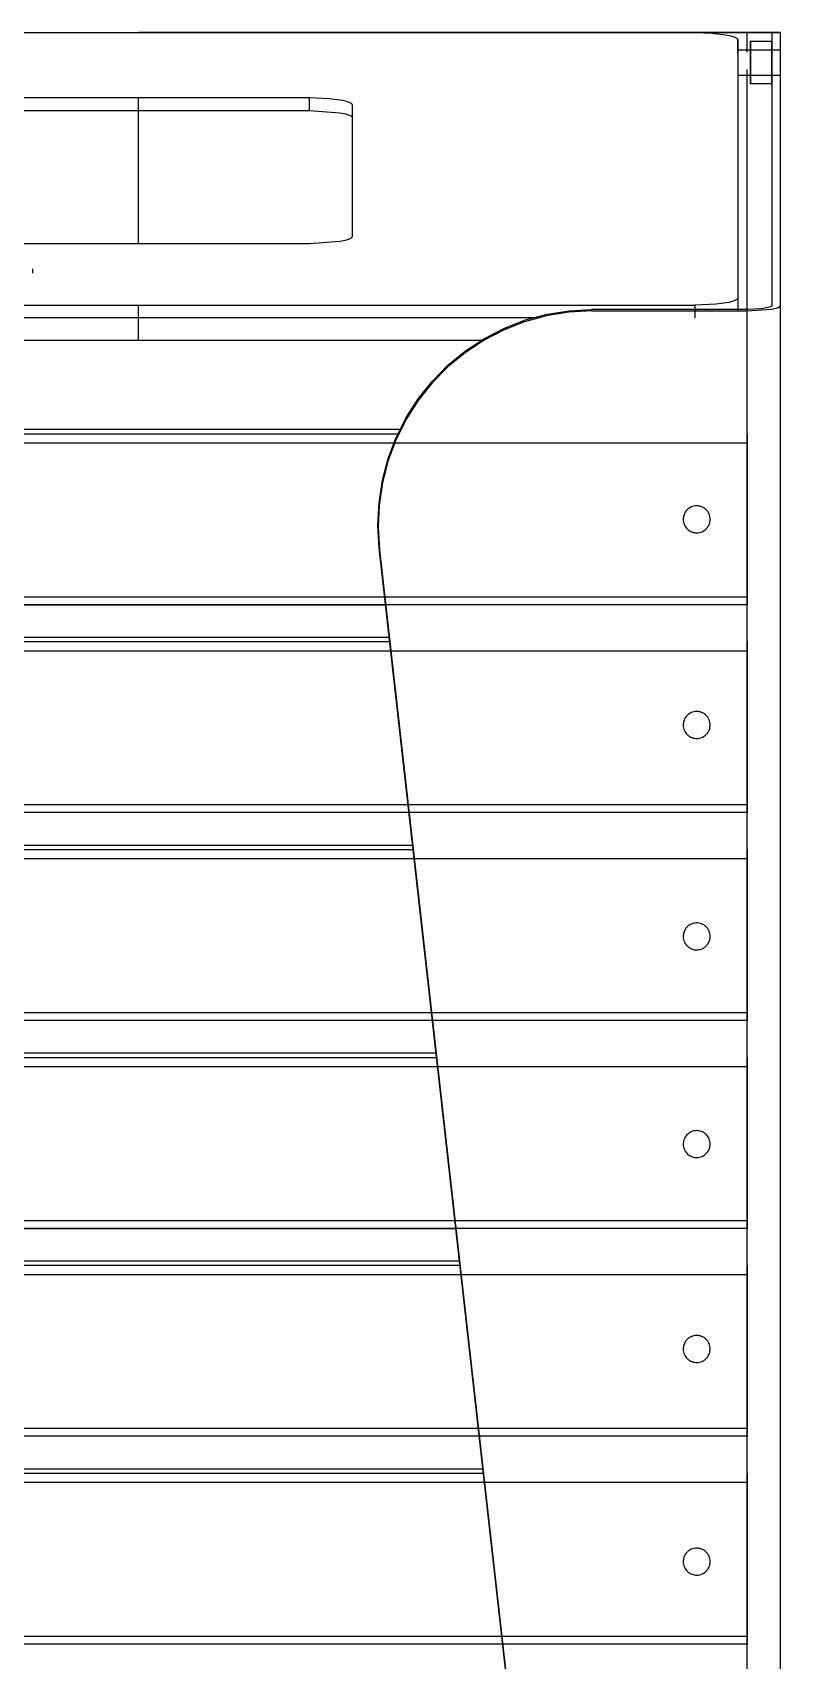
# Model space of a CAD drawing. Header units: millimetres. Extents: x 10366 to 28454, y 24552 to 29702.
# Drawn here: x 23159.8 to 23334.5, y 27905.5 to 28285.5 of the extents above; entities that cross this region are included whole.
import ezdxf

# ---------------------------------------------------------------- set-up
doc = ezdxf.new("R2010")
doc.units = ezdxf.units.MM
doc.header["$LTSCALE"] = 3
doc.layers.add('DomyÅ›lny', color=7, linetype='Continuous')

msp = doc.modelspace()

# ---------------------------------------------------------------- linework, layer by layer
at = {"layer": 'DomyÅ›lny'}
for p, q in [((22954.54, 28285.47), (23314.54, 28285.47)), ((23326.78, 28285.47), (23184.54, 28285.47)), ((23314.42, 28285.47), (23326.78, 28285.47)), ((23324.54, 28283.78), (23324.54, 28223.52)), ((23324.54, 28280.82), (23324.54, 28283.78)), ((23326.78, 28280.92), (23326.78, 28285.47)), ((23327.54, 28283.47), (23332.54, 28283.47)), ((23332.54, 28285.47), (23334.54, 28285.47)), ((23332.54, 28285.47), (23332.54, 28221.82)), ((23334.54, 28221.82), (23334.54, 28285.47)), ((23334.54, 27511.71), (23334.54, 28285.47)), ((23324.54, 28281.47), (23334.54, 28281.47)), ((23327.54, 28281.47), (23332.54, 28281.47)), ((23334.54, 28275.47), (23324.54, 28275.47)), ((23326.78, 28220.5), (23326.78, 28276.83)), ((23332.54, 28275.47), (23327.54, 28275.47)), ((23332.54, 28273.47), (23327.54, 28273.47)), ((23224.54, 28270.22), (23044.54, 28270.22)), ((23044.54, 28267.26), (23224.54, 28267.26)), ((23184.54, 28236.26), (23184.54, 28270.22)), ((23224.54, 28267.26), (23224.54, 28270.22)), ((23234.54, 28237.96), (23234.54, 28268.52)), ((23044.54, 28236.26), (23224.54, 28236.26)), ((23159.81, 28230.3), (23159.81, 28229.31)), ((22954.54, 28221.82), (23314.54, 28221.82)), ((23184.54, 28213.71), (23184.54, 28221.82)), ((23314.54, 28221.82), (23314.54, 28218.86)), ((23324.54, 28223.52), (23324.54, 28220.56)), ((23334.54, 27511.71), (23334.54, 28221.82)), ((23277.8, 28218.86), (22988.16, 28218.86)), ((23326.78, 28220.84), (23290.41, 28220.84)), ((23290.45, 28220.5), (23326.78, 28220.5)), ((23326.78, 27511.71), (23326.78, 28220.5)), ((23003.73, 28213.71), (23265.34, 28213.71)), ((23003.73, 28213.71), (23265.34, 28213.71)), ((23023.23, 28192.89), (23245.84, 28192.89)), ((23023.24, 28192.88), (23245.84, 28192.88)), ((23023.74, 28191.85), (23245.34, 28191.85)), ((22942.29, 28189.72), (23326.78, 28189.72)), ((23326.78, 28189.72), (23326.78, 28153.8)), ((23313.54, 27520.59), (23240.82, 28165.12)), ((23240.86, 28164.78), (23240.82, 28165.12)), ((23240.86, 28164.78), (23313.54, 27520.59)), ((22942.29, 28153.8), (23326.78, 28153.8)), ((23326.78, 28151.93), (22942.29, 28151.93)), ((23026.76, 28151.93), (23242.31, 28151.93)), ((23025.79, 28143.33), (23243.28, 28143.33)), ((23025.91, 28144.37), (23243.16, 28144.37)), ((23025.91, 28144.36), (23243.17, 28144.36)), ((22942.29, 28141.2), (23326.78, 28141.2)), ((23326.78, 28141.2), (23326.78, 28105.28)), ((22942.29, 28105.28), (23326.78, 28105.28)), ((23326.78, 28103.41), (22942.29, 28103.41)), ((23020.44, 28095.85), (23248.64, 28095.85)), ((23020.44, 28095.84), (23248.64, 28095.84)), ((22942.29, 28092.68), (23326.78, 28092.68)), ((23020.32, 28094.81), (23248.76, 28094.81)), ((23326.78, 28092.68), (23326.78, 28056.76)), ((22942.29, 28056.76), (23326.78, 28056.76)), ((23326.78, 28054.89), (22942.29, 28054.89)), ((23014.85, 28046.29), (23254.23, 28046.29)), ((23014.96, 28047.33), (23254.11, 28047.33)), ((23014.96, 28047.32), (23254.11, 28047.32)), ((22942.29, 28044.16), (23326.78, 28044.16)), ((23326.78, 28044.16), (23326.78, 28008.24)), ((22942.29, 28008.24), (23326.78, 28008.24)), ((23326.78, 28006.37), (22942.29, 28006.37)), ((23010.34, 28006.37), (23258.73, 28006.37)), ((23009.37, 27997.77), (23259.7, 27997.77)), ((23009.49, 27998.81), (23259.59, 27998.81)), ((23009.49, 27998.8), (23259.59, 27998.8)), ((22942.29, 27995.64), (23326.78, 27995.64)), ((23326.78, 27995.64), (23326.78, 27959.72)), ((22942.29, 27959.72), (23326.78, 27959.72)), ((23326.78, 27957.85), (22942.29, 27957.85)), ((23003.9, 27949.25), (23265.18, 27949.25)), ((23004.01, 27950.28), (23265.06, 27950.28)), ((23004.02, 27950.28), (23265.06, 27950.28)), ((22942.29, 27947.12), (23326.78, 27947.12)), ((23326.78, 27947.12), (23326.78, 27911.2)), ((22942.29, 27911.2), (23326.78, 27911.2)), ((23326.78, 27909.33), (22942.29, 27909.33))]:
    msp.add_line(p, q, dxfattribs=at)
for points in [[(23314.54, 28285.47, 0), (23318.49, 28285.33, 0), (23321.75, 28284.95, 0), (23322.96, 28284.69, 0), (23323.84, 28284.4, 0), (23324.15, 28284.24, 0), (23324.27, 28284.16, 0), (23324.37, 28284.08, 0), (23324.45, 28284.01, 0), (23324.48, 28283.97, 0), (23324.5, 28283.93, 0), (23324.52, 28283.89, 0), (23324.53, 28283.86, 0), (23324.54, 28283.82, 0), (23324.54, 28283.78, 0)], [(23334.54, 28285.47, 0), (23334.54, 28285.47, 0), (23334.54, 28285.47, 0), (23334.54, 28285.47, 0), (23334.54, 28285.47, 0), (23334.54, 28285.47, 0), (23334.54, 28285.47, 0), (23334.54, 28285.47, 0), (23334.54, 28285.47, 0), (23334.54, 28285.47, 0), (23334.53, 28285.47, 0), (23334.52, 28285.47, 0), (23334.48, 28285.47, 0), (23333.96, 28285.47, 0), (23331.57, 28285.47, 0), (23326.78, 28285.47, 0)], [(23326.78, 28285.47, 0), (23332.54, 28285.47, 0)], [(23327.54, 28281.47, 0), (23327.54, 28281.47, 0), (23327.54, 28281.47, 0), (23327.54, 28281.47, 0), (23327.54, 28281.47, 0), (23327.54, 28281.47, 0), (23327.54, 28281.47, 0), (23327.54, 28281.47, 0), (23327.54, 28281.47, 0), (23327.54, 28281.47, 0), (23327.54, 28281.47, 0), (23327.54, 28281.47, 0), (23327.54, 28281.45, 0), (23327.54, 28281.38, 0), (23327.54, 28281.1, 0), (23327.54, 28275.47, 0)], [(23234.54, 28268.52, 0), (23234.54, 28268.56, 0), (23234.53, 28268.6, 0), (23234.51, 28268.63, 0), (23234.5, 28268.67, 0), (23234.47, 28268.71, 0), (23234.45, 28268.75, 0), (23234.37, 28268.83, 0), (23234.27, 28268.91, 0), (23234.15, 28268.99, 0), (23233.84, 28269.15, 0), (23233.42, 28269.3, 0), (23232.3, 28269.59, 0), (23229.13, 28270.03, 0), (23224.54, 28270.22, 0)], [(23224.54, 28267.26, 0), (23231.61, 28266.76, 0), (23232.91, 28266.49, 0), (23233.84, 28266.19, 0), (23234.15, 28266.03, 0), (23234.27, 28265.95, 0), (23234.37, 28265.87, 0), (23234.45, 28265.79, 0), (23234.47, 28265.76, 0), (23234.5, 28265.72, 0), (23234.51, 28265.68, 0), (23234.53, 28265.64, 0), (23234.54, 28265.6, 0), (23234.54, 28265.56, 0)], [(23224.54, 28236.26, 0), (23231.61, 28236.76, 0), (23232.91, 28237.03, 0), (23233.84, 28237.34, 0), (23234.15, 28237.49, 0), (23234.27, 28237.57, 0), (23234.37, 28237.65, 0), (23234.45, 28237.73, 0), (23234.47, 28237.77, 0), (23234.5, 28237.81, 0), (23234.51, 28237.85, 0), (23234.53, 28237.89, 0), (23234.54, 28237.92, 0), (23234.54, 28237.96, 0)], [(23324.54, 28223.52, 0), (23324.53, 28223.47, 0), (23324.52, 28223.43, 0), (23324.51, 28223.39, 0), (23324.48, 28223.34, 0), (23324.45, 28223.3, 0), (23324.42, 28223.26, 0), (23324.33, 28223.17, 0), (23324.22, 28223.09, 0), (23323.91, 28222.93, 0), (23323.52, 28222.77, 0), (23322.47, 28222.48, 0), (23319.53, 28222.05, 0), (23314.54, 28221.82, 0)], [(23326.78, 28220.5, 0), (23332.34, 28220.9, 0), (23333.28, 28221.1, 0), (23333.97, 28221.32, 0), (23334.22, 28221.44, 0), (23334.32, 28221.51, 0), (23334.39, 28221.57, 0), (23334.46, 28221.63, 0), (23334.48, 28221.66, 0), (23334.5, 28221.69, 0), (23334.52, 28221.72, 0), (23334.53, 28221.76, 0), (23334.54, 28221.79, 0), (23334.54, 28221.82, 0)], [(23332.54, 28221.82, 0), (23332.54, 28221.8, 0), (23332.53, 28221.77, 0), (23332.52, 28221.75, 0), (23332.51, 28221.72, 0), (23332.49, 28221.69, 0), (23332.44, 28221.64, 0), (23332.39, 28221.6, 0), (23332.31, 28221.55, 0), (23332.12, 28221.46, 0), (23331.6, 28221.28, 0), (23330.03, 28221.01, 0), (23326.78, 28220.84, 0)], [(23240.82, 28165.12, 0), (23240.51, 28170.45, 0), (23240.75, 28175.74, 0), (23241.55, 28180.98, 0), (23242.89, 28186.06, 0), (23244.74, 28190.97, 0), (23247.08, 28195.62, 0), (23249.89, 28200.01, 0), (23253.13, 28204.07, 0), (23256.85, 28207.83, 0), (23260.96, 28211.2, 0), (23265.38, 28214.09, 0), (23270.08, 28216.5, 0), (23274.97, 28218.39, 0), (23280.02, 28219.74, 0), (23285.17, 28220.56, 0), (23290.41, 28220.84, 0)], [(23290.45, 28220.5, 0), (23285.11, 28220.21, 0), (23279.87, 28219.36, 0), (23274.75, 28217.96, 0), (23269.85, 28216.04, 0), (23265.19, 28213.62, 0), (23260.84, 28210.75, 0), (23256.82, 28207.43, 0), (23253.17, 28203.73, 0), (23249.87, 28199.59, 0), (23247.02, 28195.11, 0), (23244.67, 28190.38, 0), (23242.84, 28185.44, 0), (23241.54, 28180.37, 0), (23240.77, 28175.21, 0), (23240.55, 28170.01, 0), (23240.86, 28164.78, 0)], [(23326.78, 28191.85, 0), (23326.78, 28191.82, 0), (23326.78, 28191.72, 0), (23326.78, 28191.29, 0), (23326.78, 28189.72, 0)], [(23326.78, 28153.8, 0), (23326.78, 28152.41, 0), (23326.78, 28152.03, 0), (23326.78, 28151.94, 0), (23326.78, 28151.93, 0), (23326.78, 28151.93, 0), (23326.78, 28151.93, 0), (23326.78, 28151.93, 0), (23326.78, 28151.93, 0), (23326.78, 28151.93, 0), (23326.78, 28151.93, 0), (23326.78, 28151.93, 0), (23326.78, 28151.93, 0), (23326.78, 28151.93, 0), (23326.78, 28151.93, 0), (23326.78, 28151.93, 0), (23326.78, 28151.93, 0), (23326.78, 28151.93, 0), (23326.78, 28151.93, 0), (23326.78, 28151.93, 0), (23326.78, 28151.93, 0), (23326.78, 28151.93, 0), (23326.78, 28151.93, 0)], [(23326.78, 28143.33, 0), (23326.78, 28143.3, 0), (23326.78, 28143.2, 0), (23326.78, 28142.77, 0), (23326.78, 28141.2, 0)], [(23326.78, 28105.28, 0), (23326.78, 28103.89, 0), (23326.78, 28103.51, 0), (23326.78, 28103.42, 0), (23326.78, 28103.41, 0), (23326.78, 28103.41, 0), (23326.78, 28103.41, 0), (23326.78, 28103.41, 0), (23326.78, 28103.41, 0), (23326.78, 28103.41, 0), (23326.78, 28103.41, 0), (23326.78, 28103.41, 0), (23326.78, 28103.41, 0), (23326.78, 28103.41, 0), (23326.78, 28103.41, 0), (23326.78, 28103.41, 0), (23326.78, 28103.41, 0), (23326.78, 28103.41, 0), (23326.78, 28103.41, 0), (23326.78, 28103.41, 0), (23326.78, 28103.41, 0), (23326.78, 28103.41, 0), (23326.78, 28103.41, 0)], [(23326.78, 28094.81, 0), (23326.78, 28094.78, 0), (23326.78, 28094.68, 0), (23326.78, 28094.25, 0), (23326.78, 28092.68, 0)], [(23326.78, 28056.76, 0), (23326.78, 28055.37, 0), (23326.78, 28054.99, 0), (23326.78, 28054.9, 0), (23326.78, 28054.89, 0), (23326.78, 28054.89, 0), (23326.78, 28054.89, 0), (23326.78, 28054.89, 0), (23326.78, 28054.89, 0), (23326.78, 28054.89, 0), (23326.78, 28054.89, 0), (23326.78, 28054.89, 0), (23326.78, 28054.89, 0), (23326.78, 28054.89, 0), (23326.78, 28054.89, 0), (23326.78, 28054.89, 0), (23326.78, 28054.89, 0), (23326.78, 28054.89, 0), (23326.78, 28054.89, 0), (23326.78, 28054.89, 0), (23326.78, 28054.89, 0), (23326.78, 28054.89, 0), (23326.78, 28054.89, 0)], [(23326.78, 28046.29, 0), (23326.78, 28046.26, 0), (23326.78, 28046.16, 0), (23326.78, 28045.73, 0), (23326.78, 28044.16, 0)], [(23326.78, 28008.24, 0), (23326.78, 28006.85, 0), (23326.78, 28006.47, 0), (23326.78, 28006.38, 0), (23326.78, 28006.37, 0), (23326.78, 28006.37, 0), (23326.78, 28006.37, 0), (23326.78, 28006.37, 0), (23326.78, 28006.37, 0), (23326.78, 28006.37, 0), (23326.78, 28006.37, 0), (23326.78, 28006.37, 0), (23326.78, 28006.37, 0), (23326.78, 28006.37, 0), (23326.78, 28006.37, 0), (23326.78, 28006.37, 0), (23326.78, 28006.37, 0), (23326.78, 28006.37, 0), (23326.78, 28006.37, 0), (23326.78, 28006.37, 0), (23326.78, 28006.37, 0), (23326.78, 28006.37, 0), (23326.78, 28006.37, 0)], [(23326.78, 27997.77, 0), (23326.78, 27997.74, 0), (23326.78, 27997.64, 0), (23326.78, 27997.21, 0), (23326.78, 27995.64, 0)], [(23326.78, 27959.72, 0), (23326.78, 27958.33, 0), (23326.78, 27957.95, 0), (23326.78, 27957.86, 0), (23326.78, 27957.85, 0), (23326.78, 27957.85, 0), (23326.78, 27957.85, 0), (23326.78, 27957.85, 0), (23326.78, 27957.85, 0), (23326.78, 27957.85, 0), (23326.78, 27957.85, 0), (23326.78, 27957.85, 0), (23326.78, 27957.85, 0), (23326.78, 27957.85, 0), (23326.78, 27957.85, 0), (23326.78, 27957.85, 0), (23326.78, 27957.85, 0), (23326.78, 27957.85, 0), (23326.78, 27957.85, 0), (23326.78, 27957.85, 0), (23326.78, 27957.85, 0), (23326.78, 27957.85, 0), (23326.78, 27957.85, 0)], [(23326.78, 27949.25, 0), (23326.78, 27949.22, 0), (23326.78, 27949.12, 0), (23326.78, 27948.69, 0), (23326.78, 27947.12, 0)], [(23326.78, 27911.2, 0), (23326.78, 27909.81, 0), (23326.78, 27909.43, 0), (23326.78, 27909.34, 0), (23326.78, 27909.33, 0), (23326.78, 27909.33, 0), (23326.78, 27909.33, 0), (23326.78, 27909.33, 0), (23326.78, 27909.33, 0), (23326.78, 27909.33, 0), (23326.78, 27909.33, 0), (23326.78, 27909.33, 0), (23326.78, 27909.33, 0), (23326.78, 27909.33, 0), (23326.78, 27909.33, 0), (23326.78, 27909.33, 0), (23326.78, 27909.33, 0), (23326.78, 27909.33, 0), (23326.78, 27909.33, 0), (23326.78, 27909.33, 0), (23326.78, 27909.33, 0), (23326.78, 27909.33, 0), (23326.78, 27909.33, 0)]]:
    msp.add_polyline3d(points, dxfattribs=at)
for points in [[(23327.54, 28278.47, 0), (23327.54, 28283.47, 0), (23327.54, 28278.47, 0), (23327.54, 28273.47, 0)], [(23332.54, 28278.47, 0), (23332.54, 28282.01, 0), (23332.54, 28283.12, 0), (23332.54, 28283.39, 0), (23332.54, 28283.45, 0), (23332.54, 28283.47, 0), (23332.54, 28283.47, 0), (23332.54, 28283.47, 0), (23332.54, 28283.47, 0), (23332.54, 28283.47, 0), (23332.54, 28283.47, 0), (23332.54, 28283.47, 0), (23332.54, 28283.47, 0), (23332.54, 28283.47, 0), (23332.54, 28283.47, 0), (23332.54, 28283.47, 0), (23332.54, 28283.47, 0), (23332.54, 28283.47, 0), (23332.54, 28283.47, 0), (23332.54, 28283.47, 0), (23332.54, 28283.47, 0), (23332.54, 28283.47, 0), (23332.54, 28283.47, 0), (23332.54, 28283.47, 0), (23332.54, 28283.47, 0), (23332.54, 28283.47, 0), (23332.54, 28283.46, 0), (23332.54, 28283.44, 0), (23332.54, 28283.33, 0), (23332.54, 28282.86, 0), (23332.54, 28274.23, 0), (23332.54, 28273.47, 0), (23332.54, 28273.47, 0), (23332.54, 28273.47, 0), (23332.54, 28273.47, 0), (23332.54, 28273.47, 0), (23332.54, 28273.47, 0), (23332.54, 28273.47, 0), (23332.54, 28273.47, 0), (23332.54, 28273.47, 0), (23332.54, 28273.47, 0), (23332.54, 28273.47, 0), (23332.54, 28273.47, 0), (23332.54, 28273.47, 0), (23332.54, 28273.47, 0), (23332.54, 28273.47, 0), (23332.54, 28273.47, 0), (23332.54, 28273.47, 0), (23332.54, 28273.47, 0), (23332.54, 28273.47, 0), (23332.54, 28273.48, 0), (23332.54, 28273.51, 0), (23332.54, 28273.62, 0), (23332.54, 28274.09, 0)], [(23318.07, 28171.34, 0), (23318.11, 28171.62, 0), (23318.12, 28171.91, 0), (23318.1, 28172.21, 0), (23318.05, 28172.51, 0), (23317.97, 28172.82, 0), (23317.86, 28173.12, 0), (23317.71, 28173.41, 0), (23317.54, 28173.68, 0), (23317.34, 28173.94, 0), (23317.11, 28174.17, 0), (23316.87, 28174.38, 0), (23316.61, 28174.55, 0), (23316.33, 28174.7, 0), (23316.06, 28174.82, 0), (23315.78, 28174.91, 0), (23315.5, 28174.97, 0), (23315.22, 28175, 0), (23314.93, 28175.01, 0), (23314.63, 28174.99, 0), (23314.32, 28174.94, 0), (23314.01, 28174.86, 0), (23313.71, 28174.75, 0), (23313.42, 28174.61, 0), (23313.15, 28174.43, 0), (23312.89, 28174.23, 0), (23312.66, 28174.01, 0), (23312.45, 28173.76, 0), (23312.28, 28173.5, 0), (23312.13, 28173.23, 0), (23312.01, 28172.95, 0), (23311.92, 28172.67, 0), (23311.86, 28172.4, 0), (23311.83, 28172.12, 0), (23311.82, 28171.82, 0), (23311.84, 28171.52, 0), (23311.89, 28171.22, 0), (23311.97, 28170.92, 0), (23312.08, 28170.62, 0), (23312.22, 28170.33, 0), (23312.4, 28170.05, 0), (23312.6, 28169.8, 0), (23312.82, 28169.56, 0), (23313.07, 28169.36, 0), (23313.33, 28169.18, 0), (23313.6, 28169.03, 0), (23313.88, 28168.92, 0), (23314.16, 28168.83, 0), (23314.44, 28168.77, 0), (23314.72, 28168.73, 0), (23315.01, 28168.72, 0), (23315.31, 28168.74, 0), (23315.62, 28168.79, 0), (23315.92, 28168.87, 0), (23316.22, 28168.98, 0), (23316.51, 28169.13, 0), (23316.79, 28169.3, 0), (23317.04, 28169.5, 0), (23317.28, 28169.73, 0), (23317.48, 28169.97, 0), (23317.66, 28170.23, 0), (23317.81, 28170.5, 0), (23317.92, 28170.78, 0), (23318.01, 28171.06, 0)], [(23318.07, 28123.33, 0), (23318.11, 28123.61, 0), (23318.12, 28123.91, 0), (23318.1, 28124.21, 0), (23318.05, 28124.51, 0), (23317.97, 28124.82, 0), (23317.86, 28125.11, 0), (23317.71, 28125.4, 0), (23317.54, 28125.68, 0), (23317.34, 28125.93, 0), (23317.11, 28126.17, 0), (23316.87, 28126.37, 0), (23316.61, 28126.55, 0), (23316.33, 28126.7, 0), (23316.06, 28126.81, 0), (23315.78, 28126.9, 0), (23315.5, 28126.96, 0), (23315.22, 28127, 0), (23314.93, 28127.01, 0), (23314.63, 28126.99, 0), (23314.32, 28126.94, 0), (23314.01, 28126.86, 0), (23313.71, 28126.75, 0), (23313.42, 28126.6, 0), (23313.15, 28126.43, 0), (23312.89, 28126.23, 0), (23312.66, 28126, 0), (23312.45, 28125.76, 0), (23312.28, 28125.5, 0), (23312.13, 28125.23, 0), (23312.01, 28124.95, 0), (23311.92, 28124.67, 0), (23311.86, 28124.39, 0), (23311.83, 28124.11, 0), (23311.82, 28123.82, 0), (23311.84, 28123.52, 0), (23311.89, 28123.22, 0), (23311.97, 28122.91, 0), (23312.08, 28122.61, 0), (23312.22, 28122.32, 0), (23312.4, 28122.05, 0), (23312.6, 28121.79, 0), (23312.82, 28121.56, 0), (23313.07, 28121.35, 0), (23313.33, 28121.18, 0), (23313.6, 28121.03, 0), (23313.88, 28120.91, 0), (23314.16, 28120.83, 0), (23314.44, 28120.77, 0), (23314.72, 28120.73, 0), (23315.01, 28120.72, 0), (23315.31, 28120.74, 0), (23315.62, 28120.79, 0), (23315.92, 28120.87, 0), (23316.22, 28120.98, 0), (23316.51, 28121.12, 0), (23316.79, 28121.3, 0), (23317.04, 28121.5, 0), (23317.28, 28121.72, 0), (23317.48, 28121.97, 0), (23317.66, 28122.23, 0), (23317.81, 28122.5, 0), (23317.92, 28122.78, 0), (23318.01, 28123.06, 0)], [(23318.07, 28074, 0), (23318.11, 28074.28, 0), (23318.12, 28074.57, 0), (23318.1, 28074.87, 0), (23318.05, 28075.17, 0), (23317.97, 28075.48, 0), (23317.86, 28075.78, 0), (23317.71, 28076.07, 0), (23317.54, 28076.34, 0), (23317.34, 28076.6, 0), (23317.11, 28076.83, 0), (23316.87, 28077.03, 0), (23316.61, 28077.21, 0), (23316.33, 28077.36, 0), (23316.06, 28077.48, 0), (23315.78, 28077.56, 0), (23315.5, 28077.62, 0), (23315.22, 28077.66, 0), (23314.93, 28077.67, 0), (23314.63, 28077.65, 0), (23314.32, 28077.6, 0), (23314.01, 28077.52, 0), (23313.71, 28077.41, 0), (23313.42, 28077.27, 0), (23313.15, 28077.09, 0), (23312.89, 28076.89, 0), (23312.66, 28076.67, 0), (23312.45, 28076.42, 0), (23312.28, 28076.16, 0), (23312.13, 28075.89, 0), (23312.01, 28075.61, 0), (23311.92, 28075.33, 0), (23311.86, 28075.06, 0), (23311.83, 28074.78, 0), (23311.82, 28074.48, 0), (23311.84, 28074.18, 0), (23311.89, 28073.88, 0), (23311.97, 28073.57, 0), (23312.08, 28073.27, 0), (23312.22, 28072.98, 0), (23312.4, 28072.71, 0), (23312.6, 28072.45, 0), (23312.82, 28072.22, 0), (23313.07, 28072.02, 0), (23313.33, 28071.84, 0), (23313.6, 28071.69, 0), (23313.88, 28071.58, 0), (23314.16, 28071.49, 0), (23314.44, 28071.43, 0), (23314.72, 28071.39, 0), (23315.01, 28071.38, 0), (23315.31, 28071.4, 0), (23315.62, 28071.45, 0), (23315.92, 28071.53, 0), (23316.22, 28071.64, 0), (23316.51, 28071.79, 0), (23316.79, 28071.96, 0), (23317.04, 28072.16, 0), (23317.28, 28072.39, 0), (23317.48, 28072.63, 0), (23317.66, 28072.89, 0), (23317.81, 28073.16, 0), (23317.92, 28073.44, 0), (23318.01, 28073.72, 0)], [(23318.07, 28025.52, 0), (23318.11, 28025.8, 0), (23318.12, 28026.09, 0), (23318.1, 28026.39, 0), (23318.05, 28026.69, 0), (23317.97, 28027, 0), (23317.86, 28027.3, 0), (23317.71, 28027.59, 0), (23317.54, 28027.86, 0), (23317.34, 28028.12, 0), (23317.11, 28028.35, 0), (23316.87, 28028.56, 0), (23316.61, 28028.73, 0), (23316.33, 28028.88, 0), (23316.06, 28029, 0), (23315.78, 28029.09, 0), (23315.5, 28029.15, 0), (23315.22, 28029.18, 0), (23314.93, 28029.19, 0), (23314.63, 28029.17, 0), (23314.32, 28029.12, 0), (23314.01, 28029.04, 0), (23313.71, 28028.93, 0), (23313.42, 28028.79, 0), (23313.15, 28028.61, 0), (23312.89, 28028.41, 0), (23312.66, 28028.19, 0), (23312.45, 28027.94, 0), (23312.28, 28027.68, 0), (23312.13, 28027.41, 0), (23312.01, 28027.13, 0), (23311.92, 28026.85, 0), (23311.86, 28026.58, 0), (23311.83, 28026.3, 0), (23311.82, 28026.01, 0), (23311.84, 28025.7, 0), (23311.89, 28025.4, 0), (23311.97, 28025.1, 0), (23312.08, 28024.8, 0), (23312.22, 28024.51, 0), (23312.4, 28024.23, 0), (23312.6, 28023.98, 0), (23312.82, 28023.74, 0), (23313.07, 28023.54, 0), (23313.33, 28023.36, 0), (23313.6, 28023.21, 0), (23313.88, 28023.1, 0), (23314.16, 28023.01, 0), (23314.44, 28022.95, 0), (23314.72, 28022.91, 0), (23315.01, 28022.9, 0), (23315.31, 28022.92, 0), (23315.62, 28022.97, 0), (23315.92, 28023.05, 0), (23316.22, 28023.16, 0), (23316.51, 28023.31, 0), (23316.79, 28023.48, 0), (23317.04, 28023.68, 0), (23317.28, 28023.91, 0), (23317.48, 28024.15, 0), (23317.66, 28024.41, 0), (23317.81, 28024.68, 0), (23317.92, 28024.96, 0), (23318.01, 28025.24, 0)], [(23318.07, 27977.7, 0), (23318.11, 27977.98, 0), (23318.12, 27978.27, 0), (23318.1, 27978.57, 0), (23318.05, 27978.88, 0), (23317.97, 27979.18, 0), (23317.86, 27979.48, 0), (23317.71, 27979.77, 0), (23317.54, 27980.05, 0), (23317.34, 27980.3, 0), (23317.11, 27980.53, 0), (23316.87, 27980.74, 0), (23316.61, 27980.92, 0), (23316.33, 27981.06, 0), (23316.06, 27981.18, 0), (23315.78, 27981.27, 0), (23315.5, 27981.33, 0), (23315.22, 27981.36, 0), (23314.93, 27981.37, 0), (23314.63, 27981.35, 0), (23314.32, 27981.31, 0), (23314.01, 27981.23, 0), (23313.71, 27981.11, 0), (23313.42, 27980.97, 0), (23313.15, 27980.8, 0), (23312.89, 27980.59, 0), (23312.66, 27980.37, 0), (23312.45, 27980.12, 0), (23312.28, 27979.86, 0), (23312.13, 27979.59, 0), (23312.01, 27979.32, 0), (23311.92, 27979.04, 0), (23311.86, 27978.76, 0), (23311.83, 27978.48, 0), (23311.82, 27978.19, 0), (23311.84, 27977.89, 0), (23311.89, 27977.58, 0), (23311.97, 27977.28, 0), (23312.08, 27976.98, 0), (23312.22, 27976.69, 0), (23312.4, 27976.41, 0), (23312.6, 27976.16, 0), (23312.82, 27975.93, 0), (23313.07, 27975.72, 0), (23313.33, 27975.54, 0), (23313.6, 27975.4, 0), (23313.88, 27975.28, 0), (23314.16, 27975.19, 0), (23314.44, 27975.13, 0), (23314.72, 27975.1, 0), (23315.01, 27975.09, 0), (23315.31, 27975.11, 0), (23315.62, 27975.15, 0), (23315.92, 27975.23, 0), (23316.22, 27975.35, 0), (23316.51, 27975.49, 0), (23316.79, 27975.66, 0), (23317.04, 27975.87, 0), (23317.28, 27976.09, 0), (23317.48, 27976.34, 0), (23317.66, 27976.6, 0), (23317.81, 27976.87, 0), (23317.92, 27977.14, 0), (23318.01, 27977.42, 0)], [(23318.07, 27928.07, 0), (23318.11, 27928.35, 0), (23318.12, 27928.65, 0), (23318.1, 27928.95, 0), (23318.05, 27929.25, 0), (23317.97, 27929.56, 0), (23317.86, 27929.86, 0), (23317.71, 27930.15, 0), (23317.54, 27930.42, 0), (23317.34, 27930.68, 0), (23317.11, 27930.91, 0), (23316.87, 27931.11, 0), (23316.61, 27931.29, 0), (23316.33, 27931.44, 0), (23316.06, 27931.55, 0), (23315.78, 27931.64, 0), (23315.5, 27931.7, 0), (23315.22, 27931.74, 0), (23314.93, 27931.75, 0), (23314.63, 27931.73, 0), (23314.32, 27931.68, 0), (23314.01, 27931.6, 0), (23313.71, 27931.49, 0), (23313.42, 27931.34, 0), (23313.15, 27931.17, 0), (23312.89, 27930.97, 0), (23312.66, 27930.74, 0), (23312.45, 27930.5, 0), (23312.28, 27930.24, 0), (23312.13, 27929.97, 0), (23312.01, 27929.69, 0), (23311.92, 27929.41, 0), (23311.86, 27929.13, 0), (23311.83, 27928.85, 0), (23311.82, 27928.56, 0), (23311.84, 27928.26, 0), (23311.89, 27927.96, 0), (23311.97, 27927.65, 0), (23312.08, 27927.35, 0), (23312.22, 27927.06, 0), (23312.4, 27926.79, 0), (23312.6, 27926.53, 0), (23312.82, 27926.3, 0), (23313.07, 27926.1, 0), (23313.33, 27925.92, 0), (23313.6, 27925.77, 0), (23313.88, 27925.65, 0), (23314.16, 27925.57, 0), (23314.44, 27925.51, 0), (23314.72, 27925.47, 0), (23315.01, 27925.46, 0), (23315.31, 27925.48, 0), (23315.62, 27925.53, 0), (23315.92, 27925.61, 0), (23316.22, 27925.72, 0), (23316.51, 27925.86, 0), (23316.79, 27926.04, 0), (23317.04, 27926.24, 0), (23317.28, 27926.46, 0), (23317.48, 27926.71, 0), (23317.66, 27926.97, 0), (23317.81, 27927.24, 0), (23317.92, 27927.52, 0), (23318.01, 27927.8, 0)]]:
    msp.add_polyline3d(points, close=True, dxfattribs=at)

doc.saveas('drawing.dxf')
